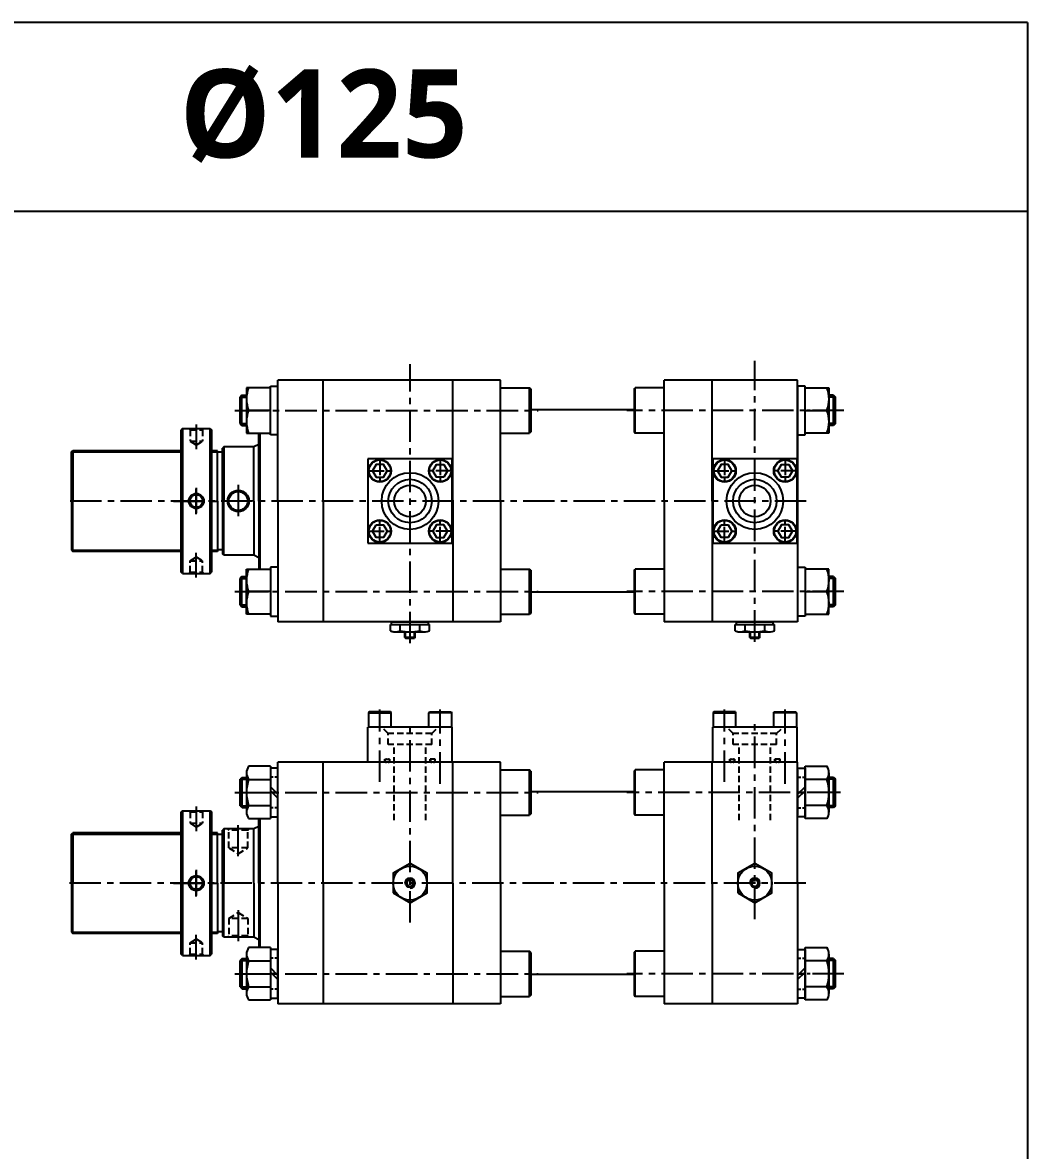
# Model space of a CAD drawing. Extents: x -819 to 8197, y 0 to 4058.
# Drawn here: x 4526 to 5324, y 3162 to 4058 of the extents above; entities that cross this region are included whole.
import ezdxf

# ---------------------------------------------------------------- set-up
doc = ezdxf.new("R2010")
doc.units = 0
doc.header["$LTSCALE"] = 10
doc.header["$MEASUREMENT"] = 0
for name, pattern in [('CENTER', [2, 1.25, -0.25, 0.25, -0.25]), ('CENTERX2', [4, 2.5, -0.5, 0.5, -0.5]), ('HIDDEN', [0.375, 0.25, -0.125]), ('HIDDENX2', [0.75, 0.5, -0.25])]:
    doc.linetypes.add(name, pattern=pattern)
doc.layers.get('0').update_dxf_attribs({"linetype": 'CONTINUOUS'})
doc.layers.get('DEFPOINTS').update_dxf_attribs({"linetype": 'CONTINUOUS'})
for name, color, linetype in [('CEN', 1, 'CENTERX2'), ('CENTER', 1, 'CENTER'), ('HID', 2, 'HIDDENX2'), ('HIDDEN', 2, 'HIDDEN'), ('ML', 7, 'CONTINUOUS')]:
    doc.layers.add(name, color=color, linetype=linetype)
doc.styles.add('문자', font='romans.shx')

msp = doc.modelspace()

# ---------------------------------------------------------------- linework, layer by layer
for p, q in [((5324, 4058.11), (0, 4058.11)), ((5324, 4058.11), (5324, 2266.11)), ((5324, 3908.11), (3434, 3908.11))]:
    msp.add_line(p, q)
at = {"color": 7, "linetype": 'Continuous'}
for p, q in [((4817.82, 3574.99), (4817.82, 3580.01)), ((4817.82, 3580.01), (4824.16, 3580.01)), ((4818.82, 3580.01), (4818.82, 3582.01)), ((4818.82, 3582.01), (4848, 3582.01)), ((4824.16, 3580.01), (4849, 3580.01)), ((4825.62, 3574.99), (4825.62, 3580.01)), ((4841.21, 3574.99), (4841.21, 3580.01)), ((4848, 3580.01), (4848, 3582.01)), ((4849, 3574.99), (4849, 3580.01)), ((5091.82, 3574.99), (5091.82, 3580.01)), ((5091.82, 3580.01), (5098.16, 3580.01)), ((5092.82, 3580.01), (5092.82, 3582.01)), ((5092.82, 3582.01), (5122, 3582.01)), ((5098.16, 3580.01), (5123, 3580.01)), ((5099.62, 3574.99), (5099.62, 3580.01)), ((5115.21, 3574.99), (5115.21, 3580.01)), ((5122, 3580.01), (5122, 3582.01)), ((5123, 3574.99), (5123, 3580.01)), ((4821, 3574.01), (4845.83, 3574.01)), ((4829.41, 3574.27), (4829.41, 3574.27)), ((4829.41, 3569.51), (4829.41, 3574.01)), ((4829.41, 3569.51), (4829.91, 3569.01)), ((4837.41, 3569.51), (4829.41, 3569.51)), ((4829.91, 3569.01), (4836.91, 3569.01)), ((4837.41, 3569.51), (4836.91, 3569.01)), ((4837.41, 3569.51), (4837.41, 3574.01)), ((5095, 3574.01), (5119.83, 3574.01)), ((5103.41, 3574.27), (5103.41, 3574.27)), ((5103.41, 3569.51), (5103.41, 3574.01)), ((5103.41, 3569.51), (5103.91, 3569.01)), ((5111.41, 3569.51), (5103.41, 3569.51)), ((5103.91, 3569.01), (5110.91, 3569.01)), ((5111.41, 3569.51), (5110.91, 3569.01)), ((5111.41, 3569.51), (5111.41, 3574.01))]:
    msp.add_line(p, q, dxfattribs=at)
for points in [[(4819.91, 3366.68), (4833.41, 3358.89), (4846.91, 3366.68), (4846.91, 3382.27), (4833.41, 3390.06), (4819.91, 3382.27)], [(5093.91, 3366.68), (5107.41, 3358.89), (5120.91, 3366.68), (5120.91, 3382.27), (5107.41, 3390.06), (5093.91, 3382.27)], [(4831.97, 3376.98), (4830.53, 3374.48), (4831.97, 3371.98), (4834.86, 3371.98), (4836.3, 3374.48), (4834.86, 3376.98)], [(5105.97, 3376.98), (5104.53, 3374.48), (5105.97, 3371.98), (5108.86, 3371.98), (5110.3, 3374.48), (5108.86, 3376.98)]]:
    msp.add_lwpolyline(points, close=True, dxfattribs=at)
for centre, radius in [((4833.41, 3374.48), 13.5), ((5107.41, 3374.48), 13.5), ((4833.41, 3374.48), 3.5), ((5107.41, 3374.48), 3.5)]:
    msp.add_circle(centre, radius, dxfattribs=at)
for centre, radius, start, end in [((4821, 3579.63), 5.62, 235.61575, 270), ((4821.72, 3582.23), 8.22, 241.70064, 298.29936), ((4833.41, 3605.36), 31.35, 255.61718, 270.01407), ((4833.42, 3605.36), 31.35, 269.98593, 284.38282), ((4845.1, 3582.23), 8.22, 241.70064, 298.29936), ((5095, 3579.63), 5.62, 235.61575, 270), ((5095.72, 3582.23), 8.22, 241.70064, 298.29936), ((5107.41, 3605.36), 31.35, 255.61718, 270.01407), ((5107.42, 3605.36), 31.35, 269.98593, 284.38282), ((5119.1, 3582.23), 8.22, 241.70064, 298.29936)]:
    msp.add_arc(centre, radius, start, end, dxfattribs=at)
at = {"layer": 'CEN'}
for p, q in [((4833.41, 3565.01), (4833.41, 3786.8)), ((5107.41, 3566.21), (5107.41, 3789.5)), ((4694.31, 3750.01), (4935.15, 3750.01)), ((5178.17, 3750.01), (5005.68, 3750.01)), ((4663.61, 3738.76), (4663.61, 3719.2)), ((4663.61, 3738.76), (4663.61, 3719.2)), ((4663.61, 3688.52), (4663.61, 3668.24)), ((4663.61, 3667.5), (4663.61, 3687.78)), ((4696.91, 3690.96), (4696.91, 3665.06)), ((5148.28, 3678.01), (4558.91, 3678.01)), ((4645.48, 3678.01), (4680.76, 3678.01)), ((4645.48, 3678.01), (4680.76, 3678.01)), ((4645.48, 3678.01), (4680.76, 3678.01)), ((4645.48, 3678.01), (4680.76, 3678.01)), ((4663.61, 3617.27), (4663.61, 3636.82)), ((4663.61, 3617.27), (4663.61, 3636.82)), ((4694.26, 3606.01), (4935.15, 3606.01)), ((5178.17, 3606.01), (5005.68, 3606.01)), ((4809.41, 3454.85), (4809.41, 3512.48)), ((4857.41, 3453.45), (4857.41, 3512.48)), ((5083.41, 3454.85), (5083.41, 3512.48)), ((5131.41, 3453.45), (5131.41, 3512.48)), ((4833.41, 3343.07), (4833.41, 3500.4)), ((5107.41, 3345.83), (5107.41, 3501.76)), ((4694.27, 3446.48), (4935.15, 3446.48)), ((5175.54, 3446.48), (5005.68, 3446.48)), ((4663.61, 3435.22), (4663.61, 3415.66)), ((4663.61, 3435.22), (4663.61, 3415.66)), ((4696.91, 3395.92), (4696.91, 3420.55)), ((4663.61, 3384.99), (4663.61, 3364.71)), ((4663.61, 3363.97), (4663.61, 3384.24)), ((5147.8, 3374.48), (4559.05, 3374.48)), ((4645.48, 3374.48), (4680.76, 3374.48)), ((4645.48, 3374.48), (4680.76, 3374.48)), ((4645.48, 3374.48), (4680.76, 3374.48)), ((4645.48, 3374.48), (4680.76, 3374.48)), ((4696.91, 3353.03), (4696.91, 3328.4)), ((4663.61, 3313.73), (4663.61, 3333.29)), ((4663.61, 3313.73), (4663.61, 3333.29)), ((4694.27, 3302.48), (4935.15, 3302.48)), ((5178.17, 3302.48), (5005.68, 3302.48))]:
    msp.add_line(p, q, dxfattribs=at)
at = {"layer": 'CENTER'}
for p, q in [((4703.42, 3750.01), (4722.6, 3750.01)), ((5166.4, 3750.01), (5147.22, 3750.01)), ((4809.41, 3711.1), (4809.41, 3692.92)), ((4857.41, 3711.1), (4857.41, 3692.92)), ((5083.41, 3711.1), (5083.41, 3692.92)), ((5131.41, 3711.1), (5131.41, 3692.92)), ((4800.32, 3702.01), (4818.5, 3702.01)), ((4866.5, 3702.01), (4848.32, 3702.01)), ((5074.32, 3702.01), (5092.5, 3702.01)), ((5140.5, 3702.01), (5122.32, 3702.01)), ((4809.41, 3644.92), (4809.41, 3663.1)), ((4857.41, 3644.92), (4857.41, 3663.1)), ((5083.41, 3644.92), (5083.41, 3663.1)), ((5131.41, 3644.92), (5131.41, 3663.1)), ((4800.32, 3654.01), (4818.5, 3654.01)), ((4866.5, 3654.01), (4848.32, 3654.01)), ((5074.32, 3654.01), (5092.5, 3654.01)), ((5140.5, 3654.01), (5122.32, 3654.01)), ((4703.42, 3606.01), (4722.6, 3606.01)), ((5166.4, 3606.01), (5147.22, 3606.01)), ((4699.21, 3446.48), (4722.6, 3446.48)), ((4699.21, 3446.48), (4722.6, 3446.48)), ((4728.5, 3446.48), (4722.42, 3446.48)), ((5141.32, 3446.48), (5147.4, 3446.48)), ((5166.4, 3446.48), (5147.22, 3446.48)), ((4699.21, 3302.48), (4722.6, 3302.48)), ((4699.21, 3302.48), (4722.6, 3302.48)), ((4728.5, 3302.48), (4722.42, 3302.48)), ((5141.32, 3302.48), (5147.4, 3302.48)), ((5166.4, 3302.48), (5147.22, 3302.48)), ((5166.4, 3302.48), (5147.22, 3302.48))]:
    msp.add_line(p, q, dxfattribs=at)
at = {"layer": 'DEFPOINTS', "color": 0, "linetype": 'ByBlock'}
msp.add_point((4684.41, 3332.48), dxfattribs=at)
at = {"layer": 'HID'}
for p, q in [((4658.61, 3734.51), (4657.61, 3735.51)), ((4658.61, 3734.51), (4657.61, 3735.51)), ((4658.61, 3734.51), (4658.61, 3725.51)), ((4658.61, 3734.51), (4658.61, 3725.51)), ((4658.61, 3734.51), (4668.61, 3734.51)), ((4658.61, 3734.51), (4668.61, 3734.51)), ((4668.61, 3734.51), (4669.61, 3735.51)), ((4668.61, 3734.51), (4669.61, 3735.51)), ((4668.61, 3734.51), (4668.61, 3725.51)), ((4668.61, 3734.51), (4668.61, 3725.51)), ((4658.61, 3725.51), (4668.61, 3725.51)), ((4658.61, 3725.51), (4663.61, 3722.34)), ((4658.61, 3725.51), (4663.61, 3722.34)), ((4658.61, 3725.51), (4668.61, 3725.51)), ((4663.61, 3722.34), (4668.61, 3725.51)), ((4663.61, 3722.34), (4668.61, 3725.51)), ((4658.61, 3630.51), (4663.61, 3633.68)), ((4658.61, 3630.51), (4663.61, 3633.68)), ((4658.61, 3621.51), (4658.61, 3630.51)), ((4658.61, 3621.51), (4658.61, 3630.51)), ((4658.61, 3630.51), (4668.61, 3630.51)), ((4658.61, 3630.51), (4668.61, 3630.51)), ((4663.61, 3633.68), (4668.61, 3630.51)), ((4663.61, 3633.68), (4668.61, 3630.51)), ((4668.61, 3621.51), (4668.61, 3630.51)), ((4668.61, 3621.51), (4668.61, 3630.51)), ((4658.61, 3621.51), (4657.61, 3620.51)), ((4658.61, 3621.51), (4657.61, 3620.51)), ((4658.61, 3621.51), (4668.61, 3621.51)), ((4658.61, 3621.51), (4668.61, 3621.51)), ((4668.61, 3621.51), (4669.61, 3620.51)), ((4668.61, 3621.51), (4669.61, 3620.51)), ((4816.16, 3493.23), (4810.91, 3498.48)), ((4850.66, 3493.23), (4855.91, 3498.48)), ((5090.16, 3493.23), (5084.91, 3498.48)), ((5124.66, 3493.23), (5129.91, 3498.48)), ((4850.66, 3493.23), (4816.16, 3493.23)), ((4816.16, 3484.48), (4816.16, 3493.23)), ((4850.66, 3484.48), (4850.66, 3493.23)), ((5090.16, 3484.48), (5090.16, 3493.23)), ((5124.66, 3493.23), (5090.16, 3493.23)), ((5124.66, 3484.48), (5124.66, 3493.23)), ((4850.66, 3484.48), (4816.16, 3484.48)), ((4820.91, 3424.59), (4820.91, 3484.48)), ((4845.91, 3424.59), (4845.91, 3484.48)), ((5124.66, 3484.48), (5090.16, 3484.48)), ((5094.91, 3424.59), (5094.91, 3484.48)), ((5119.91, 3424.59), (5119.91, 3484.48)), ((4813.41, 3470.48), (4813.41, 3472.88)), ((4813.41, 3472.88), (4817.41, 3472.88)), ((4817.41, 3470.48), (4817.41, 3472.88)), ((4849.41, 3470.48), (4849.41, 3472.88)), ((4853.41, 3472.88), (4849.41, 3472.88)), ((4853.41, 3470.48), (4853.41, 3472.88)), ((5087.41, 3472.88), (5091.41, 3472.88)), ((5087.41, 3470.48), (5087.41, 3472.88)), ((5091.41, 3470.48), (5091.41, 3472.88)), ((5123.41, 3470.48), (5123.41, 3472.88)), ((5127.41, 3472.88), (5123.41, 3472.88)), ((5127.41, 3470.48), (5127.41, 3472.88)), ((4658.61, 3430.98), (4657.61, 3431.98)), ((4658.61, 3430.98), (4657.61, 3431.98)), ((4668.61, 3430.98), (4669.61, 3431.98)), ((4668.61, 3430.98), (4669.61, 3431.98)), ((4658.61, 3430.98), (4658.61, 3421.98)), ((4658.61, 3430.98), (4658.61, 3421.98)), ((4658.61, 3430.98), (4668.61, 3430.98)), ((4658.61, 3430.98), (4668.61, 3430.98)), ((4668.61, 3430.98), (4668.61, 3421.98)), ((4668.61, 3430.98), (4668.61, 3421.98)), ((4658.61, 3421.98), (4663.61, 3418.81)), ((4658.61, 3421.98), (4663.61, 3418.81)), ((4658.61, 3421.98), (4668.61, 3421.98)), ((4658.61, 3421.98), (4668.61, 3421.98)), ((4663.61, 3418.81), (4668.61, 3421.98)), ((4663.61, 3418.81), (4668.61, 3421.98)), ((4688.41, 3417.48), (4689.41, 3416.48)), ((4704.41, 3416.48), (4689.41, 3416.48)), ((4689.41, 3402.48), (4689.41, 3416.48)), ((4704.41, 3416.48), (4705.41, 3417.48)), ((4704.41, 3402.48), (4704.41, 3416.48)), ((4704.41, 3402.48), (4689.41, 3402.48)), ((4689.41, 3402.48), (4696.91, 3397.85)), ((4696.91, 3397.85), (4704.41, 3402.48)), ((4689.41, 3346.48), (4696.91, 3351.1)), ((4696.91, 3351.1), (4704.41, 3346.48)), ((4704.41, 3346.48), (4689.41, 3346.48)), ((4689.41, 3346.48), (4689.41, 3332.48)), ((4704.41, 3346.48), (4704.41, 3332.48)), ((4658.61, 3326.98), (4663.61, 3330.14)), ((4658.61, 3326.98), (4663.61, 3330.14)), ((4658.61, 3317.98), (4658.61, 3326.98)), ((4658.61, 3317.98), (4658.61, 3326.98)), ((4658.61, 3326.98), (4668.61, 3326.98)), ((4658.61, 3326.98), (4668.61, 3326.98)), ((4663.61, 3330.14), (4668.61, 3326.98)), ((4663.61, 3330.14), (4668.61, 3326.98)), ((4668.61, 3317.98), (4668.61, 3326.98)), ((4668.61, 3317.98), (4668.61, 3326.98)), ((4688.41, 3331.48), (4689.41, 3332.48)), ((4704.41, 3332.48), (4689.41, 3332.48)), ((4704.41, 3332.48), (4705.41, 3331.48)), ((4658.61, 3317.98), (4657.61, 3316.98)), ((4658.61, 3317.98), (4657.61, 3316.98)), ((4658.61, 3317.98), (4668.61, 3317.98)), ((4658.61, 3317.98), (4668.61, 3317.98)), ((4668.61, 3317.98), (4669.61, 3316.98)), ((4668.61, 3317.98), (4669.61, 3316.98))]:
    msp.add_line(p, q, dxfattribs=at)
for centre, start, end in [((4814.69, 3471.68), 90, 270), ((4816.08, 3471.68), 270, 90), ((4850.75, 3471.68), 90, 270), ((4852.13, 3471.68), 270, 90), ((5088.69, 3471.68), 90, 270), ((5090.08, 3471.68), 270, 90), ((5124.75, 3471.68), 90, 270), ((5126.13, 3471.68), 270, 90)]:
    msp.add_arc(centre, 1.2, start, end, dxfattribs=at)
at = {"layer": 'HIDDEN'}
for p, q in [((4728.41, 3458.73), (4722.51, 3458.73)), ((5141.41, 3458.73), (5147.31, 3458.73)), ((4728.41, 3434.23), (4722.51, 3434.23)), ((5141.41, 3434.23), (5147.31, 3434.23)), ((4728.41, 3314.73), (4722.51, 3314.73)), ((5141.41, 3314.73), (5147.31, 3314.73)), ((4728.41, 3290.23), (4722.51, 3290.23)), ((5141.41, 3290.23), (5147.31, 3290.23))]:
    msp.add_line(p, q, dxfattribs=at)
at = {"layer": 'ML'}
for p, q in [((4905.41, 3774.01), (4728.41, 3774.01)), ((4728.41, 3678.01), (4728.41, 3774.01)), ((4764.41, 3678.01), (4764.41, 3774.01)), ((4867.41, 3678.01), (4867.41, 3774.01)), ((4905.41, 3678.01), (4905.41, 3774.01)), ((5141.41, 3774.01), (5035.41, 3774.01)), ((5035.41, 3678.01), (5035.41, 3774.01)), ((5073.41, 3678.01), (5073.41, 3774.01)), ((5141.41, 3678.01), (5141.41, 3774.01)), ((4703.51, 3768.01), (4703.51, 3732.01)), ((4722.51, 3768.01), (4703.51, 3768.01)), ((4722.51, 3730.66), (4722.51, 3769.36)), ((4722.51, 3769.36), (4728.41, 3769.36)), ((4722.51, 3732.01), (4722.51, 3768.01)), ((4905.41, 3768.01), (4928.41, 3768.01)), ((4928.41, 3732.01), (4928.41, 3768.01)), ((4929.41, 3767.01), (4928.41, 3768.01)), ((4929.41, 3767.01), (4929.41, 3733.01)), ((5011.41, 3767.01), (5012.41, 3768.01)), ((5011.41, 3767.01), (5011.41, 3733.01)), ((5035.41, 3768.01), (5012.41, 3768.01)), ((5012.41, 3732.01), (5012.41, 3768.01)), ((5147.31, 3769.36), (5141.41, 3769.36)), ((5141.41, 3769.36), (5141.41, 3586.66)), ((5141.41, 3768.01), (5141.41, 3732.01)), ((5147.31, 3730.66), (5147.31, 3769.36)), ((5147.31, 3732.01), (5147.31, 3768.01)), ((5147.31, 3768.01), (5166.31, 3768.01)), ((5166.31, 3768.01), (5166.31, 3732.01)), ((4699.82, 3762.01), (4698.32, 3760.51)), ((4698.32, 3739.51), (4698.32, 3760.51)), ((4699.82, 3738.01), (4699.82, 3762.01)), ((4699.82, 3762.01), (4703.42, 3762.01)), ((5170, 3762.01), (5166.4, 3762.01)), ((5170, 3738.01), (5170, 3762.01)), ((5170, 3762.01), (5171.5, 3760.51)), ((5171.5, 3739.51), (5171.5, 3760.51)), ((4722.51, 3750.01), (4705.12, 3750.01)), ((5011.41, 3750.51), (4929.41, 3750.51)), ((5147.31, 3750.01), (5164.71, 3750.01)), ((4698.32, 3739.51), (4699.82, 3738.01)), ((4699.82, 3738.01), (4703.42, 3738.01)), ((5170, 3738.01), (5166.4, 3738.01)), ((5171.5, 3739.51), (5170, 3738.01)), ((4652.61, 3735.51), (4651.61, 3734.51)), ((4652.61, 3735.51), (4651.61, 3734.51)), ((4651.61, 3621.51), (4651.61, 3734.51)), ((4651.61, 3734.51), (4651.61, 3621.51)), ((4652.61, 3735.51), (4652.61, 3620.51)), ((4652.61, 3620.51), (4652.61, 3735.51)), ((4652.61, 3735.51), (4674.61, 3735.51)), ((4652.61, 3735.51), (4674.61, 3735.51)), ((4674.61, 3735.51), (4674.61, 3620.51)), ((4674.61, 3620.51), (4674.61, 3735.51)), ((4674.61, 3735.51), (4675.61, 3734.51)), ((4674.61, 3735.51), (4675.61, 3734.51)), ((4675.61, 3621.51), (4675.61, 3734.51)), ((4675.61, 3734.51), (4675.61, 3621.51)), ((4703.51, 3732.01), (4722.51, 3732.01)), ((4713.41, 3678.01), (4713.41, 3732.01)), ((4714.41, 3624.01), (4714.41, 3732.01)), ((4728.41, 3730.66), (4722.51, 3730.66)), ((4905.41, 3732.01), (4928.41, 3732.01)), ((4929.41, 3733.01), (4928.41, 3732.01)), ((5011.41, 3733.01), (5012.41, 3732.01)), ((5035.41, 3732.01), (5012.41, 3732.01)), ((5141.41, 3730.66), (5147.31, 3730.66)), ((5166.31, 3732.01), (5147.31, 3732.01)), ((4685.41, 3721.01), (4684.41, 3720.01)), ((4684.41, 3678.01), (4684.41, 3720.01)), ((4685.41, 3721.01), (4685.41, 3678.01)), ((4709.41, 3721.01), (4685.41, 3721.01)), ((4713.41, 3723.01), (4709.41, 3721.01)), ((4709.41, 3678.01), (4709.41, 3721.01)), ((4564.41, 3717.01), (4565.41, 3718.01)), ((4564.41, 3678.01), (4564.41, 3717.01)), ((4565.41, 3718.01), (4565.41, 3678.01)), ((4651.61, 3718.01), (4565.41, 3718.01)), ((4680.41, 3718.01), (4675.61, 3718.01)), ((4680.41, 3678.01), (4680.41, 3718.01)), ((4684.41, 3716.76), (4680.41, 3716.76)), ((4866.91, 3711.51), (4799.91, 3711.51)), ((4799.91, 3711.51), (4799.91, 3644.51)), ((4866.91, 3644.51), (4866.91, 3711.51)), ((5140.91, 3711.51), (5073.91, 3711.51)), ((5073.91, 3711.51), (5073.91, 3644.51)), ((5140.91, 3644.51), (5140.91, 3711.51)), ((4564.41, 3678.01), (4564.41, 3639.01)), ((4565.41, 3638.01), (4565.41, 3678.01)), ((4680.41, 3678.01), (4680.41, 3638.01)), ((4684.41, 3678.01), (4684.41, 3636.01)), ((4685.41, 3635.01), (4685.41, 3678.01)), ((4709.41, 3678.01), (4709.41, 3635.01)), ((4713.41, 3678.01), (4713.41, 3633.01)), ((4713.41, 3678.01), (4713.41, 3624.01)), ((4728.41, 3678.01), (4728.41, 3582.01)), ((4764.41, 3678.01), (4764.41, 3582.01)), ((4867.41, 3678.01), (4867.41, 3582.01)), ((4905.41, 3678.01), (4905.41, 3582.01)), ((5035.41, 3678.01), (5035.41, 3582.01)), ((5073.41, 3678.01), (5073.41, 3582.01)), ((5141.41, 3678.01), (5141.41, 3582.01)), ((4564.41, 3639.01), (4565.41, 3638.01)), ((4651.61, 3638.01), (4565.41, 3638.01)), ((4680.41, 3638.01), (4675.61, 3638.01)), ((4684.41, 3639.26), (4680.41, 3639.26)), ((4799.91, 3644.51), (4866.91, 3644.51)), ((5073.91, 3644.51), (5140.91, 3644.51)), ((4685.41, 3635.01), (4684.41, 3636.01)), ((4709.41, 3635.01), (4685.41, 3635.01)), ((4713.41, 3633.01), (4709.41, 3635.01)), ((4713.41, 3633.01), (4709.41, 3635.01)), ((4652.61, 3620.51), (4651.61, 3621.51)), ((4652.61, 3620.51), (4651.61, 3621.51)), ((4652.61, 3620.51), (4674.61, 3620.51)), ((4652.61, 3620.51), (4674.61, 3620.51)), ((4674.61, 3620.51), (4675.61, 3621.51)), ((4674.61, 3620.51), (4675.61, 3621.51)), ((4703.51, 3588.01), (4703.51, 3624.01)), ((4703.51, 3624.01), (4722.51, 3624.01)), ((4722.51, 3625.36), (4722.51, 3586.66)), ((4728.41, 3625.36), (4722.51, 3625.36)), ((4722.51, 3624.01), (4722.51, 3588.01)), ((4905.41, 3624.01), (4928.41, 3624.01)), ((4928.41, 3588.01), (4928.41, 3624.01)), ((4929.41, 3623.01), (4928.41, 3624.01)), ((4929.41, 3623.01), (4929.41, 3589.01)), ((5011.41, 3623.01), (5012.41, 3624.01)), ((5011.41, 3623.01), (5011.41, 3589.01)), ((5035.41, 3624.01), (5012.41, 3624.01)), ((5012.41, 3588.01), (5012.41, 3624.01)), ((5141.41, 3625.36), (5147.31, 3625.36)), ((5147.31, 3625.36), (5147.31, 3586.66)), ((5147.31, 3624.01), (5147.31, 3588.01)), ((5166.31, 3624.01), (5147.31, 3624.01)), ((5166.31, 3588.01), (5166.31, 3624.01)), ((4699.82, 3618.01), (4698.32, 3616.51)), ((4698.32, 3595.51), (4698.32, 3616.51)), ((4699.82, 3594.01), (4699.82, 3618.01)), ((4699.82, 3618.01), (4703.42, 3618.01)), ((5170, 3618.01), (5166.4, 3618.01)), ((5170, 3594.01), (5170, 3618.01)), ((5170, 3618.01), (5171.5, 3616.51)), ((5171.5, 3595.51), (5171.5, 3616.51)), ((4722.51, 3606.01), (4705.12, 3606.01)), ((5011.41, 3605.51), (4929.41, 3605.51)), ((5147.31, 3606.01), (5164.71, 3606.01)), ((4698.32, 3595.51), (4699.82, 3594.01)), ((4699.82, 3594.01), (4703.42, 3594.01)), ((5170, 3594.01), (5166.4, 3594.01)), ((5171.5, 3595.51), (5170, 3594.01)), ((4722.51, 3588.01), (4703.51, 3588.01)), ((4722.51, 3586.66), (4728.41, 3586.66)), ((4905.41, 3588.01), (4928.41, 3588.01)), ((4929.41, 3589.01), (4928.41, 3588.01)), ((5011.41, 3589.01), (5012.41, 3588.01)), ((5035.41, 3588.01), (5012.41, 3588.01)), ((5147.31, 3586.66), (5141.41, 3586.66)), ((5147.31, 3588.01), (5166.31, 3588.01)), ((4905.41, 3582.01), (4728.41, 3582.01)), ((5141.41, 3582.01), (5035.41, 3582.01)), ((4800.82, 3510.48), (4800.41, 3509.78)), ((4800.41, 3509.78), (4818.41, 3509.78)), ((4800.41, 3509.78), (4800.41, 3498.48)), ((4818.01, 3510.48), (4800.82, 3510.48)), ((4818.41, 3509.78), (4818.01, 3510.48)), ((4818.41, 3498.48), (4818.41, 3509.78)), ((4848.41, 3509.78), (4848.82, 3510.48)), ((4848.41, 3498.48), (4848.41, 3509.78)), ((4866.41, 3509.78), (4848.41, 3509.78)), ((4848.82, 3510.48), (4866.01, 3510.48)), ((4866.01, 3510.48), (4866.41, 3509.78)), ((4866.41, 3509.78), (4866.41, 3498.48)), ((5074.82, 3510.48), (5074.41, 3509.78)), ((5074.41, 3509.78), (5092.41, 3509.78)), ((5074.41, 3509.78), (5074.41, 3498.48)), ((5092.01, 3510.48), (5074.82, 3510.48)), ((5092.41, 3509.78), (5092.01, 3510.48)), ((5092.41, 3498.48), (5092.41, 3509.78)), ((5122.41, 3509.78), (5122.82, 3510.48)), ((5140.41, 3509.78), (5122.41, 3509.78)), ((5122.41, 3498.48), (5122.41, 3509.78)), ((5122.82, 3510.48), (5140.01, 3510.48)), ((5140.01, 3510.48), (5140.41, 3509.78)), ((5140.41, 3509.78), (5140.41, 3498.48)), ((4866.91, 3498.48), (4799.91, 3498.48)), ((4799.91, 3470.48), (4799.91, 3498.48)), ((4866.41, 3498.48), (4848.41, 3498.48)), ((4866.91, 3470.48), (4866.91, 3498.48)), ((5073.91, 3470.48), (5073.91, 3498.48)), ((5140.91, 3498.48), (5073.91, 3498.48)), ((5140.41, 3498.48), (5122.41, 3498.48)), ((5140.91, 3470.48), (5140.91, 3498.48)), ((4728.41, 3374.48), (4728.41, 3470.48)), ((4905.41, 3470.48), (4728.41, 3470.48)), ((4764.41, 3374.48), (4764.41, 3470.48)), ((4867.41, 3374.48), (4867.41, 3470.48)), ((4905.41, 3374.48), (4905.41, 3470.48)), ((5141.41, 3470.48), (5035.41, 3470.48)), ((5035.41, 3374.48), (5035.41, 3470.48)), ((5073.41, 3374.48), (5073.41, 3470.48)), ((5141.41, 3374.48), (5141.41, 3470.48)), ((4703.51, 3462.06), (4703.51, 3430.89)), ((4703.51, 3462.06), (4703.51, 3430.89)), ((4722.51, 3467.26), (4705.12, 3467.26)), ((4722.51, 3467.26), (4722.51, 3425.69)), ((4728.41, 3465.83), (4722.51, 3465.83)), ((4905.41, 3464.48), (4928.41, 3464.48)), ((4928.41, 3428.48), (4928.41, 3464.48)), ((4929.41, 3463.48), (4928.41, 3464.48)), ((4929.41, 3463.48), (4929.41, 3429.48)), ((5011.41, 3463.48), (5012.41, 3464.48)), ((5011.41, 3463.48), (5011.41, 3429.48)), ((5035.41, 3464.48), (5012.41, 3464.48)), ((5012.41, 3428.48), (5012.41, 3464.48)), ((5141.41, 3465.83), (5147.31, 3465.83)), ((5141.41, 3427.13), (5141.41, 3465.83)), ((5141.41, 3464.48), (5141.41, 3428.48)), ((5147.31, 3467.26), (5164.71, 3467.26)), ((5147.31, 3425.69), (5147.31, 3467.26)), ((5147.31, 3465.83), (5147.31, 3427.13)), ((5166.31, 3462.06), (5166.31, 3430.89)), ((4699.91, 3458.48), (4698.41, 3456.98)), ((4698.41, 3435.98), (4698.41, 3456.98)), ((4699.91, 3434.48), (4699.91, 3458.48)), ((4699.91, 3458.48), (4703.51, 3458.48)), ((4705.12, 3456.87), (4722.51, 3456.87)), ((4705.12, 3456.87), (4722.51, 3456.87)), ((4728.41, 3445.19), (4722.51, 3451.09)), ((5141.41, 3445.19), (5147.31, 3451.09)), ((5164.71, 3456.87), (5147.31, 3456.87)), ((5169.91, 3458.48), (5166.31, 3458.48)), ((5169.91, 3458.48), (5171.41, 3456.98)), ((5169.91, 3434.48), (5169.91, 3458.48)), ((5171.41, 3435.98), (5171.41, 3456.98)), ((4728.41, 3441.86), (4722.51, 3447.76)), ((5011.41, 3446.98), (4929.41, 3446.98)), ((5141.41, 3441.86), (5147.31, 3447.76)), ((4652.61, 3431.98), (4651.61, 3430.98)), ((4652.61, 3431.98), (4651.61, 3430.98)), ((4652.61, 3316.98), (4652.61, 3431.98)), ((4652.61, 3431.98), (4652.61, 3316.98)), ((4652.61, 3431.98), (4674.61, 3431.98)), ((4652.61, 3431.98), (4674.61, 3431.98)), ((4674.61, 3316.98), (4674.61, 3431.98)), ((4674.61, 3431.98), (4674.61, 3316.98)), ((4674.61, 3431.98), (4675.61, 3430.98)), ((4674.61, 3431.98), (4675.61, 3430.98)), ((4698.41, 3435.98), (4699.91, 3434.48)), ((4699.91, 3434.48), (4703.51, 3434.48)), ((4705.12, 3436.08), (4722.51, 3436.08)), ((4705.12, 3436.08), (4722.51, 3436.08)), ((5164.71, 3436.08), (5147.31, 3436.08)), ((5169.91, 3434.48), (5166.31, 3434.48)), ((5171.41, 3435.98), (5169.91, 3434.48)), ((4651.61, 3430.98), (4651.61, 3317.98)), ((4651.61, 3317.98), (4651.61, 3430.98)), ((4675.61, 3430.98), (4675.61, 3317.98)), ((4675.61, 3317.98), (4675.61, 3430.98)), ((4705.12, 3425.69), (4722.51, 3425.69)), ((4713.41, 3374.48), (4713.41, 3425.69)), ((4714.41, 3323.26), (4714.41, 3425.69)), ((4722.51, 3427.13), (4728.41, 3427.13)), ((4905.41, 3428.48), (4928.41, 3428.48)), ((4929.41, 3429.48), (4928.41, 3428.48)), ((5011.41, 3429.48), (5012.41, 3428.48)), ((5035.41, 3428.48), (5012.41, 3428.48)), ((5147.31, 3427.13), (5141.41, 3427.13)), ((5164.71, 3425.69), (5147.31, 3425.69)), ((4564.41, 3413.48), (4565.41, 3414.48)), ((4651.61, 3414.48), (4565.41, 3414.48)), ((4565.41, 3414.48), (4565.41, 3374.48)), ((4680.41, 3414.48), (4675.61, 3414.48)), ((4680.41, 3374.48), (4680.41, 3414.48)), ((4685.41, 3417.48), (4684.41, 3416.48)), ((4684.41, 3374.48), (4684.41, 3416.48)), ((4685.41, 3417.48), (4685.41, 3374.48)), ((4709.41, 3417.48), (4685.41, 3417.48)), ((4713.41, 3419.48), (4709.41, 3417.48)), ((4709.41, 3374.48), (4709.41, 3417.48)), ((4713.41, 3374.48), (4713.41, 3419.48)), ((4564.41, 3374.48), (4564.41, 3413.48)), ((4684.41, 3413.23), (4680.41, 3413.23)), ((4564.41, 3374.48), (4564.41, 3335.48)), ((4565.41, 3334.48), (4565.41, 3374.48)), ((4680.41, 3374.48), (4680.41, 3334.48)), ((4684.41, 3374.48), (4684.41, 3332.48)), ((4685.41, 3331.48), (4685.41, 3374.48)), ((4709.41, 3374.48), (4709.41, 3331.48)), ((4713.41, 3374.48), (4713.41, 3323.26)), ((4728.41, 3374.48), (4728.41, 3278.48)), ((4764.41, 3374.48), (4764.41, 3278.48)), ((4867.41, 3374.48), (4867.41, 3278.48)), ((4905.41, 3374.48), (4905.41, 3278.48)), ((4905.41, 3374.48), (4905.41, 3278.48)), ((5035.41, 3374.48), (5035.41, 3278.48)), ((5073.41, 3374.48), (5073.41, 3278.48)), ((5141.41, 3374.48), (5141.41, 3278.48)), ((4564.41, 3335.48), (4565.41, 3334.48)), ((4651.61, 3334.48), (4565.41, 3334.48)), ((4680.41, 3334.48), (4675.61, 3334.48)), ((4684.41, 3335.73), (4680.41, 3335.73)), ((4685.41, 3331.48), (4684.41, 3332.48)), ((4709.41, 3331.48), (4685.41, 3331.48)), ((4713.41, 3329.48), (4709.41, 3331.48)), ((4652.61, 3316.98), (4651.61, 3317.98)), ((4652.61, 3316.98), (4651.61, 3317.98)), ((4652.61, 3316.98), (4674.61, 3316.98)), ((4652.61, 3316.98), (4674.61, 3316.98)), ((4674.61, 3316.98), (4675.61, 3317.98)), ((4674.61, 3316.98), (4675.61, 3317.98)), ((4703.51, 3318.06), (4703.51, 3286.89)), ((4703.51, 3318.06), (4703.51, 3286.89)), ((4722.51, 3323.26), (4705.12, 3323.26)), ((4722.51, 3323.26), (4722.51, 3281.69)), ((4722.51, 3321.83), (4722.51, 3283.13)), ((4728.41, 3321.83), (4722.51, 3321.83)), ((4728.41, 3283.13), (4728.41, 3321.83)), ((4905.41, 3320.48), (4928.41, 3320.48)), ((4928.41, 3284.48), (4928.41, 3320.48)), ((4929.41, 3319.48), (4928.41, 3320.48)), ((4929.41, 3319.48), (4929.41, 3285.48)), ((5011.41, 3319.48), (5012.41, 3320.48)), ((5011.41, 3319.48), (5011.41, 3285.48)), ((5012.41, 3284.48), (5012.41, 3320.48)), ((5035.41, 3320.48), (5012.41, 3320.48)), ((5141.41, 3321.83), (5147.31, 3321.83)), ((5147.31, 3281.69), (5147.31, 3323.26)), ((5147.31, 3323.26), (5164.71, 3323.26)), ((5147.31, 3321.83), (5147.31, 3283.13)), ((5166.31, 3318.06), (5166.31, 3286.89)), ((5166.31, 3318.06), (5166.31, 3286.89)), ((4699.91, 3314.48), (4698.41, 3312.98)), ((4698.41, 3291.98), (4698.41, 3312.98)), ((4699.91, 3290.48), (4699.91, 3314.48)), ((4699.91, 3314.48), (4703.51, 3314.48)), ((4705.12, 3312.87), (4722.51, 3312.87)), ((4705.12, 3312.87), (4722.51, 3312.87)), ((4728.41, 3301.19), (4722.51, 3307.09)), ((5141.41, 3301.19), (5147.31, 3307.09)), ((5164.71, 3312.87), (5147.31, 3312.87)), ((5164.71, 3312.87), (5147.31, 3312.87)), ((5169.91, 3314.48), (5166.31, 3314.48)), ((5169.91, 3290.48), (5169.91, 3314.48)), ((5169.91, 3314.48), (5171.41, 3312.98)), ((5171.41, 3291.98), (5171.41, 3312.98)), ((4728.41, 3297.86), (4722.51, 3303.76)), ((5011.41, 3301.98), (4929.41, 3301.98)), ((5141.41, 3297.86), (5147.31, 3303.76)), ((4698.41, 3291.98), (4699.91, 3290.48)), ((4699.91, 3290.48), (4703.51, 3290.48)), ((4705.12, 3292.08), (4722.51, 3292.08)), ((4705.12, 3292.08), (4722.51, 3292.08)), ((5164.71, 3292.08), (5147.31, 3292.08)), ((5164.71, 3292.08), (5147.31, 3292.08)), ((5169.91, 3290.48), (5166.31, 3290.48)), ((5171.41, 3291.98), (5169.91, 3290.48)), ((4705.12, 3281.69), (4722.51, 3281.69)), ((4722.51, 3283.13), (4728.41, 3283.13)), ((4905.41, 3284.48), (4928.41, 3284.48)), ((4929.41, 3285.48), (4928.41, 3284.48)), ((5011.41, 3285.48), (5012.41, 3284.48)), ((5035.41, 3284.48), (5012.41, 3284.48)), ((5147.31, 3283.13), (5141.41, 3283.13)), ((5164.71, 3281.69), (5147.31, 3281.69)), ((4905.41, 3278.48), (4728.41, 3278.48)), ((5141.41, 3278.48), (5035.41, 3278.48))]:
    msp.add_line(p, q, dxfattribs=at)
at = {"layer": 'ML', "color": 2}
for p, q in [((4698.32, 3760.51), (4703.42, 3760.51)), ((5171.5, 3760.51), (5166.4, 3760.51)), ((4698.32, 3739.51), (4703.42, 3739.51)), ((5171.5, 3739.51), (5166.4, 3739.51)), ((4564.41, 3717.01), (4651.61, 3717.01)), ((4675.61, 3717.01), (4680.41, 3717.01)), ((4564.41, 3639.01), (4651.61, 3639.01)), ((4675.61, 3639.01), (4680.41, 3639.01)), ((4698.32, 3616.51), (4703.42, 3616.51)), ((5171.5, 3616.51), (5166.4, 3616.51)), ((4698.32, 3595.51), (4703.42, 3595.51)), ((5171.5, 3595.51), (5166.4, 3595.51)), ((4829.91, 3574.21), (4829.91, 3574.21)), ((4829.91, 3569.01), (4829.91, 3574.01)), ((4836.91, 3569.01), (4836.91, 3574.01)), ((5103.91, 3574.21), (5103.91, 3574.21)), ((5103.91, 3569.01), (5103.91, 3574.01)), ((5110.91, 3569.01), (5110.91, 3574.01)), ((4698.41, 3456.98), (4703.51, 3456.98)), ((5171.41, 3456.98), (5166.31, 3456.98)), ((4698.41, 3435.98), (4703.51, 3435.98)), ((5171.41, 3435.98), (5166.31, 3435.98)), ((4564.41, 3413.48), (4651.61, 3413.48)), ((4675.61, 3413.48), (4680.41, 3413.48)), ((4564.41, 3335.48), (4651.61, 3335.48)), ((4675.61, 3335.48), (4680.41, 3335.48)), ((4698.41, 3312.98), (4703.51, 3312.98)), ((5171.41, 3312.98), (5166.31, 3312.98)), ((4698.41, 3291.98), (4703.51, 3291.98)), ((5171.41, 3291.98), (5166.31, 3291.98))]:
    msp.add_line(p, q, dxfattribs=at)
at = {"layer": 'ML'}
for points in [[(4806.53, 3697.01), (4812.3, 3697.01), (4815.19, 3702.01), (4812.3, 3707.01), (4806.53, 3707.01), (4803.64, 3702.01), (4806.53, 3697.01)], [(4860.3, 3697.01), (4854.53, 3697.01), (4851.64, 3702.01), (4854.53, 3707.01), (4860.3, 3707.01), (4863.19, 3702.01), (4860.3, 3697.01)], [(5080.53, 3697.01), (5086.3, 3697.01), (5089.19, 3702.01), (5086.3, 3707.01), (5080.53, 3707.01), (5077.64, 3702.01), (5080.53, 3697.01)], [(5134.3, 3697.01), (5128.53, 3697.01), (5125.64, 3702.01), (5128.53, 3707.01), (5134.3, 3707.01), (5137.19, 3702.01), (5134.3, 3697.01)], [(4806.53, 3659.01), (4812.3, 3659.01), (4815.19, 3654.01), (4812.3, 3649.01), (4806.53, 3649.01), (4803.64, 3654.01), (4806.53, 3659.01)], [(4860.3, 3659.01), (4854.53, 3659.01), (4851.64, 3654.01), (4854.53, 3649.01), (4860.3, 3649.01), (4863.19, 3654.01), (4860.3, 3659.01)], [(5080.53, 3659.01), (5086.3, 3659.01), (5089.19, 3654.01), (5086.3, 3649.01), (5080.53, 3649.01), (5077.64, 3654.01), (5080.53, 3659.01)], [(5134.3, 3659.01), (5128.53, 3659.01), (5125.64, 3654.01), (5128.53, 3649.01), (5134.3, 3649.01), (5137.19, 3654.01), (5134.3, 3659.01)]]:
    msp.add_lwpolyline(points, dxfattribs=at)
for centre, radius in [((4809.41, 3702.01), 9), ((4809.41, 3702.01), 8.6), ((4857.41, 3702.01), 9), ((4857.41, 3702.01), 8.6), ((5083.41, 3702.01), 9), ((5083.41, 3702.01), 8.6), ((5131.41, 3702.01), 9), ((5131.41, 3702.01), 8.6), ((4833.41, 3678.01), 22.5), ((5107.41, 3678.01), 22.5), ((4833.41, 3678.01), 17.25), ((5107.41, 3678.01), 17.25), ((4663.61, 3678.01), 6), ((4663.61, 3678.01), 6), ((4663.61, 3678.01), 5), ((4663.61, 3678.01), 5), ((4663.61, 3678.01), 5), ((4663.61, 3678.01), 5), ((4696.91, 3678.01), 8.5), ((4696.91, 3678.01), 7.5), ((4833.41, 3678.01), 12.5), ((5107.41, 3678.01), 12.5), ((4809.41, 3654.01), 9), ((4809.41, 3654.01), 8.6), ((4857.41, 3654.01), 9), ((4857.41, 3654.01), 8.6), ((5083.41, 3654.01), 9), ((5083.41, 3654.01), 8.6), ((5131.41, 3654.01), 9), ((5131.41, 3654.01), 8.6), ((4663.61, 3374.48), 6), ((4663.61, 3374.48), 6), ((4663.61, 3374.48), 5), ((4663.61, 3374.48), 5), ((4663.61, 3374.48), 5), ((4663.61, 3374.48), 5)]:
    msp.add_circle(centre, radius, dxfattribs=at)
for centre, radius, start, end in [((4729.5, 3759.01), 26, 159.74384, 200.25616), ((5140.32, 3759.01), 26, 339.74384, 20.25616), ((4729.5, 3741.01), 26, 159.74384, 200.25616), ((5140.32, 3741.01), 26, 339.74384, 20.25616), ((4729.5, 3615.01), 26, 159.74384, 200.25616), ((5140.32, 3615.01), 26, 339.74384, 20.25616), ((4729.5, 3597.01), 26, 159.74384, 200.25616), ((5140.32, 3597.01), 26, 339.74384, 20.25616), ((4712.71, 3462.06), 9.2, 145.61575, 214.38425), ((4712.71, 3462.06), 9.2, 145.61575, 214.38425), ((5157.11, 3462.06), 9.2, 325.61575, 34.38425), ((4737.9, 3446.48), 34.39, 162.41205, 197.58795), ((4737.9, 3446.48), 34.39, 162.41205, 197.58795), ((5131.92, 3446.48), 34.39, 342.41205, 17.58795), ((4712.71, 3430.89), 9.2, 145.61575, 214.38425), ((4712.71, 3430.89), 9.2, 145.61575, 214.38425), ((5157.11, 3430.89), 9.2, 325.61575, 34.38425), ((4712.71, 3318.06), 9.2, 145.61575, 214.38425), ((4712.71, 3318.06), 9.2, 145.61575, 214.38425), ((5157.11, 3318.06), 9.2, 325.61575, 34.38425), ((5157.11, 3318.06), 9.2, 325.61575, 34.38425), ((4737.9, 3302.48), 34.39, 162.41205, 197.58795), ((4737.9, 3302.48), 34.39, 162.41205, 197.58795), ((5131.92, 3302.48), 34.39, 342.41205, 17.58795), ((5131.92, 3302.48), 34.39, 342.41205, 17.58795), ((4712.71, 3286.89), 9.2, 145.61575, 214.38425), ((4712.71, 3286.89), 9.2, 145.61575, 214.38425), ((5157.11, 3286.89), 9.2, 325.61575, 34.38425), ((5157.11, 3286.89), 9.2, 325.61575, 34.38425)]:
    msp.add_arc(centre, radius, start, end, dxfattribs=at)
at = {"layer": 'ML', "color": 2}
for centre in [(4833.41, 3374.48), (5107.41, 3374.48)]:
    msp.add_arc(centre, 4, 270, 180, dxfattribs=at)

# ---------------------------------------------------------------- texts
at = {"insert": (4650.3, 4020.88), "char_height": 70, "attachment_point": 1, "style": '문자'}
msp.add_mtext_dynamic_manual_height_columns('{\\fMalgun Gothic|b1|i0|c129|p50;%%C125}', width=124.5326, gutter_width=16, heights=[-75.56], dxfattribs=at)

doc.saveas('drawing.dxf')
